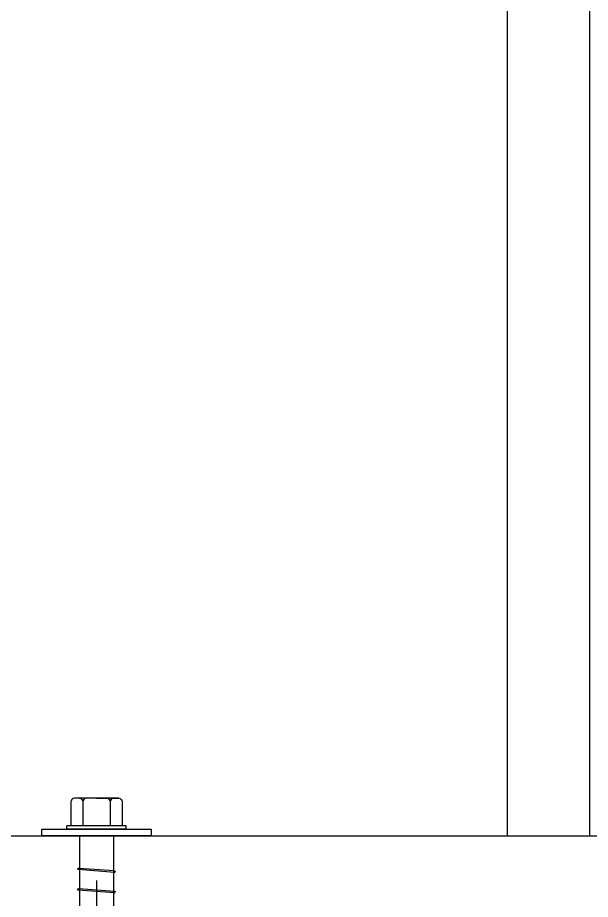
# Model space of a CAD drawing. Header units: inches. Extents: x -1316 to 22433, y -200 to 8737.
# Drawn here: x 236.81 to 247.27, y 776.78 to 792.87 of the extents above; entities that cross this region are included whole.
import ezdxf

# ---------------------------------------------------------------- set-up
doc = ezdxf.new("R2010")
doc.units = ezdxf.units.IN
doc.header["$LTSCALE"] = 10
doc.header["$MEASUREMENT"] = 0
doc.header["$PDMODE"] = 34
doc.header["$PDSIZE"] = 18
doc.layers.get('0').update_dxf_attribs({"linetype": 'CONTINUOUS'})
doc.layers.get('DefPoints').update_dxf_attribs({"linetype": 'CONTINUOUS'})
for name, color, linetype in [('S-DIMS', 4, 'CONTINUOUS'), ('S-HDWR', 104, 'CONTINUOUS'), ('S-ROOF', 2, 'CONTINUOUS'), ('S-WALL', 6, 'CONTINUOUS')]:
    doc.layers.add(name, color=color, linetype=linetype)
doc.styles.add('style1', font='arial.ttf')
doc.dimstyles.new('1-2', dxfattribs={"dimtxt": 2.25, "dimasz": 2.25, "dimexe": 0.18, "dimexo": 1.5, "dimgap": 1.5, "dimtad": 0, "dimdec": 4, "dimrnd": 0.0625, "dimzin": 0, "dimdsep": 46, "dimlunit": 4, "dimtxsty": 'style1', "dimcen": 0.09, "dimazin": 0, "dimtfac": 1, "dimtdec": 4, "dimtofl": 0, "dimtmove": 0, "dimatfit": 0, "dimfxl": 1, "dimtolj": 1, "dimtzin": 0, "dimarcsym": 0})

# ---------------------------------------------------------------- blocks, each defined once
blk = doc.blocks.new('TITEN HD SCREW')
for p, q in [((-0.341, 0.685), (0.342, 0.685)), ((-0.313, 0), (-0.313, -3.75)), ((0.312, 0), (0.312, -7.875))]:
    blk.add_line(p, q)
for points in [[(-0.25, 0.685), (-0.406, 0.685, 0.414212), (-0.469, 0.622), (-0.469, 0.185)], [(-0.406, 0.685), (-0.313, 0.685, -0.414212), (-0.25, 0.622), (-0.25, 0.185)], [(0, 0.685), (-0.188, 0.685, 0.414212), (-0.25, 0.622), (-0.25, 0.185)], [(0, 0.685), (0.187, 0.685, -0.414212), (0.25, 0.622), (0.25, 0.185)], [(0.312, 0.685, 0.413048), (0.25, 0.622), (0.25, 0.185)], [(0.25, 0.685), (0.406, 0.685, -0.414212), (0.469, 0.622), (0.469, 0.185)]]:
    blk.add_lwpolyline(points, format="xyb")
for points in [[(-0.543, 0.185), (0.543, 0.185)], [(-0.543, 0.125), (-0.543, 0.185)], [(0.543, 0.125), (0.543, 0.185)], [(-0.543, 0.125), (0.543, 0.125)], [(0.344, -0.599), (0.32, -0.588), (-0.329, -0.635), (-0.344, -0.654), (-0.344, -0.655), (-0.329, -0.667), (0.336, -0.616), (0.344, -0.599)], [(0.344, -0.974), (0.32, -0.963), (-0.329, -1.01), (-0.344, -1.029), (-0.344, -1.03), (-0.329, -1.042), (0.336, -0.991), (0.344, -0.974)], [(0.344, -1.349), (0.32, -1.338), (-0.329, -1.385), (-0.344, -1.404), (-0.344, -1.405), (-0.329, -1.417), (0.336, -1.366), (0.344, -1.349)], [(0.344, -1.724), (0.32, -1.713), (-0.329, -1.76), (-0.344, -1.779), (-0.344, -1.78), (-0.329, -1.792), (0.336, -1.741), (0.344, -1.724)], [(0.344, -2.099), (0.32, -2.088), (-0.329, -2.135), (-0.344, -2.154), (-0.344, -2.155), (-0.329, -2.167), (0.336, -2.116), (0.344, -2.099)], [(0.344, -2.474), (0.32, -2.463), (-0.329, -2.51), (-0.344, -2.529), (-0.344, -2.53), (-0.329, -2.542), (0.336, -2.491), (0.344, -2.474)], [(0.344, -2.849), (0.32, -2.838), (-0.329, -2.885), (-0.344, -2.904), (-0.344, -2.905), (-0.329, -2.917), (0.336, -2.866), (0.344, -2.849)], [(0.344, -3.224), (0.32, -3.213), (-0.329, -3.26), (-0.344, -3.279), (-0.344, -3.28), (-0.329, -3.292), (0.336, -3.241), (0.344, -3.224)], [(0.344, -3.599), (0.32, -3.588), (-0.329, -3.635), (-0.344, -3.654), (-0.344, -3.655), (-0.329, -3.667), (0.336, -3.616), (0.344, -3.599)], [(-0.313, -7.875), (-0.313, -3.75)], [(0.344, -3.974), (0.32, -3.963), (-0.329, -4.01), (-0.344, -4.029), (-0.344, -4.03), (-0.329, -4.042), (0.336, -3.991), (0.344, -3.974)], [(0.344, -4.349), (0.32, -4.338), (-0.329, -4.385), (-0.344, -4.404), (-0.344, -4.405), (-0.329, -4.417), (0.336, -4.366), (0.344, -4.349)], [(0.344, -4.724), (0.32, -4.713), (-0.329, -4.76), (-0.344, -4.779), (-0.344, -4.78), (-0.329, -4.792), (0.336, -4.741), (0.344, -4.724)], [(0.344, -5.099), (0.32, -5.088), (-0.329, -5.135), (-0.344, -5.154), (-0.344, -5.155), (-0.329, -5.167), (0.336, -5.116), (0.344, -5.099)], [(0.344, -5.474), (0.32, -5.463), (-0.329, -5.51), (-0.344, -5.529), (-0.344, -5.53), (-0.329, -5.542), (0.336, -5.491), (0.344, -5.474)], [(0.344, -5.849), (0.32, -5.838), (-0.329, -5.885), (-0.344, -5.904), (-0.344, -5.905), (-0.329, -5.917), (0.336, -5.866), (0.344, -5.849)], [(0.344, -6.224), (0.32, -6.213), (-0.329, -6.26), (-0.344, -6.279), (-0.344, -6.28), (-0.329, -6.292), (0.336, -6.241), (0.344, -6.224)], [(0.344, -6.599), (0.32, -6.588), (-0.329, -6.635), (-0.344, -6.654), (-0.344, -6.655), (-0.329, -6.667), (0.336, -6.616), (0.344, -6.599)], [(0.344, -6.974), (0.32, -6.963), (-0.329, -7.01), (-0.344, -7.029), (-0.344, -7.03), (-0.329, -7.042), (0.336, -6.991), (0.344, -6.974)], [(0.344, -7.349), (0.32, -7.338), (-0.329, -7.385), (-0.344, -7.404), (-0.344, -7.405), (-0.329, -7.417), (0.336, -7.366), (0.344, -7.349)], [(0.344, -7.724), (0.32, -7.713), (-0.329, -7.76), (-0.344, -7.779), (-0.344, -7.78), (-0.329, -7.792), (0.336, -7.741), (0.344, -7.724)], [(-0.313, -7.875), (0.312, -7.875)]]:
    blk.add_lwpolyline(points)
blk.add_lwpolyline([(-1, 0.125), (-1, 0), (1, 0), (1, 0.125)], close=True)
blk = doc.blocks.new('*D664')
at = {"layer": 'DefPoints', "color": 0, "transparency": 16777216}
for p in [(-42.609, 17.97), (-30.609, 17.97), (-30.609, 6.181)]:
    blk.add_point(p, dxfattribs=at)
at = {"layer": 'S-DIMS', "color": 0, "lineweight": -2, "transparency": 16777216}
for p, q in [((-42.609, 16.47), (-42.609, 6.001)), ((-30.609, 16.47), (-30.609, 6.001)), ((-40.359, 6.181), (-32.859, 6.181))]:
    blk.add_line(p, q, dxfattribs=at)
at = {"layer": 'S-DIMS', "color": 0, "transparency": 16777216}
for points in [[(-40.359, 6.556), (-40.359, 5.806), (-42.609, 6.181)], [(-32.859, 6.556), (-32.859, 5.806), (-30.609, 6.181)]]:
    blk.add_solid(points, dxfattribs=at)
at = {"layer": 'S-DIMS', "color": 0, "transparency": 16777216, "insert": (-36.266, 1.13), "char_height": 2.25, "attachment_point": 5, "style": 'style1'}
blk.add_mtext('\\A1;1\'-0"\\PMAX.', dxfattribs=at)
blk = doc.blocks.new('*U663')
at = {"layer": 'S-WALL'}
for p, q in [((-35.10942, 100.03519), (-35.10942, 17.28519)), ((-33.60942, 100.03519), (-33.60942, 17.28519)), ((-134.58867, 17.28519), (-21.19267, 17.28519))]:
    blk.add_line(p, q, dxfattribs=at)
at = {"layer": 'S-HDWR', "xscale": -1}
blk.add_blockref('TITEN HD SCREW', (-42.60902, 17.28519), dxfattribs=at)
at = {"layer": 'S-DIMS'}
dim = blk.add_linear_dim(base=(-30.60902, 6.18132), p1=(-42.60902, 17.97019), p2=(-30.60902, 17.97018), text='1\'-0"\\PMAX.', dimstyle='1-2', override={"dimtmove": 2}, dxfattribs=at)
dim.commit()
dim.dimension.update_dxf_attribs({"geometry": '*D664', "text_midpoint": (-36.26595, 1.13049), "dimtype": 160})

msp = doc.modelspace()

# ---------------------------------------------------------------- block references
at = {"layer": 'S-ROOF'}
msp.add_blockref('*U663', (280.85632, 760.64967), dxfattribs=at)

doc.saveas('drawing.dxf')
